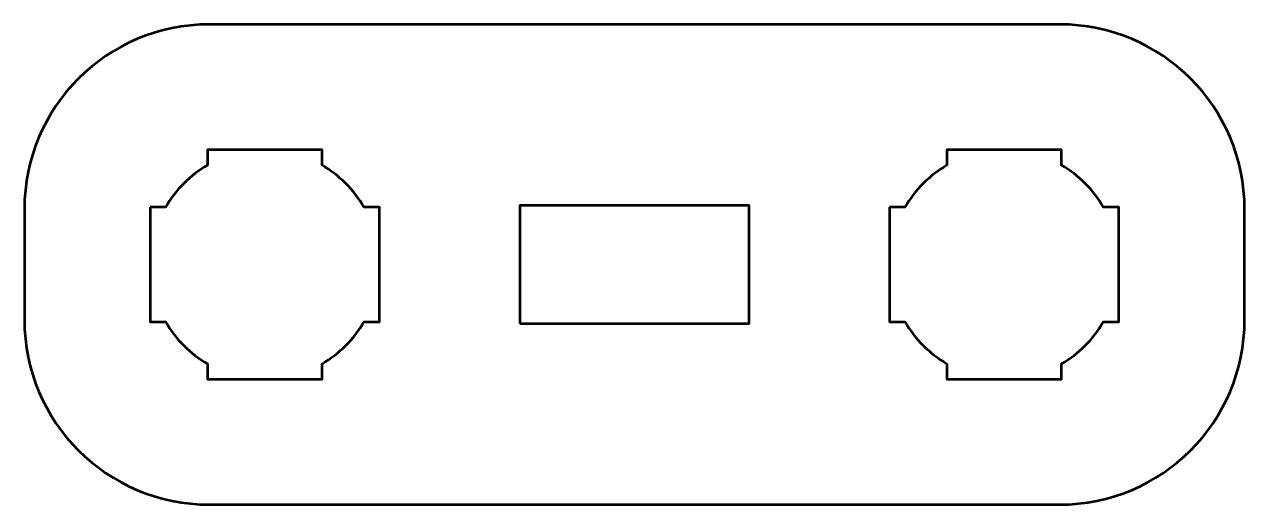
# Model space of a CAD drawing. Header units: centimetres. Extents: x -12.15 to -8.85, y -15.5 to -14.2.
import ezdxf

# ---------------------------------------------------------------- set-up
doc = ezdxf.new("R2010")
doc.units = ezdxf.units.CM
doc.header["$MEASUREMENT"] = 0
doc.layers.add('Layer 1', color=7, linetype='Continuous')

msp = doc.modelspace()

# ---------------------------------------------------------------- linework, layer by layer
at = {"layer": 'Layer 1', "color": 250, "lineweight": 53}
msp.add_lwpolyline([(-10.81, -15.01), (-10.19, -15.01), (-10.19, -14.69), (-10.81, -14.69), (-10.81, -15.01)], close=True, dxfattribs=at)
msp.add_open_spline([(-12.15, -15), (-12.15, -15), (-12.15, -14.7), (-12.15, -14.7), (-12.15, -14.7), (-12.15, -14.42391), (-11.92609, -14.2), (-11.65, -14.2), (-11.65, -14.2), (-11.65, -14.2), (-9.35, -14.2), (-9.35, -14.2), (-9.35, -14.2), (-9.07391, -14.2), (-8.85, -14.42391), (-8.85, -14.7), (-8.85, -14.7), (-8.85, -14.7), (-8.85, -15), (-8.85, -15), (-8.85, -15), (-8.85, -15.27609), (-9.07391, -15.5), (-9.35, -15.5), (-9.35, -15.5), (-9.35, -15.5), (-11.65, -15.5), (-11.65, -15.5), (-11.65, -15.5), (-11.92609, -15.5), (-12.15, -15.27609), (-12.15, -15)], degree=3, knots=[0, 0, 0, 0, 0.125, 0.125, 0.125, 0.125, 0.25, 0.25, 0.25, 0.25, 0.375, 0.375, 0.375, 0.375, 0.5, 0.5, 0.5, 0.5, 0.625, 0.625, 0.625, 0.625, 0.75, 0.75, 0.75, 0.75, 0.875, 0.875, 0.875, 0.875, 1, 1, 1, 1], dxfattribs=at)
at = {"layer": 'Layer 1', "lineweight": 53}
for points in [[(-11.81, -14.695), (-11.81, -14.695), (-11.76851, -14.695), (-11.76851, -14.695), (-11.76851, -14.695), (-11.74128, -14.64795), (-11.70205, -14.60872), (-11.655, -14.58149), (-11.655, -14.58149), (-11.655, -14.58149), (-11.655, -14.54), (-11.655, -14.54), (-11.655, -14.54), (-11.655, -14.54), (-11.5, -14.54), (-11.5, -14.54), (-11.5, -14.54), (-11.5, -14.54), (-11.345, -14.54), (-11.345, -14.54), (-11.345, -14.54), (-11.345, -14.54), (-11.345, -14.58149), (-11.345, -14.58149), (-11.345, -14.58149), (-11.29795, -14.60872), (-11.25872, -14.64795), (-11.23149, -14.695), (-11.23149, -14.695), (-11.23149, -14.695), (-11.19, -14.695), (-11.19, -14.695), (-11.19, -14.695), (-11.19, -14.695), (-11.19, -14.85), (-11.19, -14.85), (-11.19, -14.85), (-11.19, -14.85), (-11.19, -15.005), (-11.19, -15.005), (-11.19, -15.005), (-11.19, -15.005), (-11.23149, -15.005), (-11.23149, -15.005), (-11.23149, -15.005), (-11.25872, -15.05205), (-11.29795, -15.09128), (-11.345, -15.11851), (-11.345, -15.11851), (-11.345, -15.11851), (-11.345, -15.16), (-11.345, -15.16), (-11.345, -15.16), (-11.345, -15.16), (-11.5, -15.16), (-11.5, -15.16), (-11.5, -15.16), (-11.5, -15.16), (-11.655, -15.16), (-11.655, -15.16), (-11.655, -15.16), (-11.655, -15.16), (-11.655, -15.11851), (-11.655, -15.11851), (-11.655, -15.11851), (-11.70205, -15.09128), (-11.74128, -15.05205), (-11.76851, -15.005), (-11.76851, -15.005), (-11.76851, -15.005), (-11.81, -15.005), (-11.81, -15.005), (-11.81, -15.005), (-11.81, -15.005), (-11.81, -14.85), (-11.81, -14.85), (-11.81, -14.85), (-11.81, -14.85), (-11.81, -14.695), (-11.81, -14.695)], [(-9.81, -14.695), (-9.81, -14.695), (-9.76851, -14.695), (-9.76851, -14.695), (-9.76851, -14.695), (-9.74128, -14.64795), (-9.70205, -14.60872), (-9.655, -14.58149), (-9.655, -14.58149), (-9.655, -14.58149), (-9.655, -14.54), (-9.655, -14.54), (-9.655, -14.54), (-9.655, -14.54), (-9.5, -14.54), (-9.5, -14.54), (-9.5, -14.54), (-9.5, -14.54), (-9.345, -14.54), (-9.345, -14.54), (-9.345, -14.54), (-9.345, -14.54), (-9.345, -14.58149), (-9.345, -14.58149), (-9.345, -14.58149), (-9.29795, -14.60872), (-9.25872, -14.64795), (-9.23149, -14.695), (-9.23149, -14.695), (-9.23149, -14.695), (-9.19, -14.695), (-9.19, -14.695), (-9.19, -14.695), (-9.19, -14.695), (-9.19, -14.85), (-9.19, -14.85), (-9.19, -14.85), (-9.19, -14.85), (-9.19, -15.005), (-9.19, -15.005), (-9.19, -15.005), (-9.19, -15.005), (-9.23149, -15.005), (-9.23149, -15.005), (-9.23149, -15.005), (-9.25872, -15.05205), (-9.29795, -15.09128), (-9.345, -15.11851), (-9.345, -15.11851), (-9.345, -15.11851), (-9.345, -15.16), (-9.345, -15.16), (-9.345, -15.16), (-9.345, -15.16), (-9.5, -15.16), (-9.5, -15.16), (-9.5, -15.16), (-9.5, -15.16), (-9.655, -15.16), (-9.655, -15.16), (-9.655, -15.16), (-9.655, -15.16), (-9.655, -15.11851), (-9.655, -15.11851), (-9.655, -15.11851), (-9.70205, -15.09128), (-9.74128, -15.05205), (-9.76851, -15.005), (-9.76851, -15.005), (-9.76851, -15.005), (-9.81, -15.005), (-9.81, -15.005), (-9.81, -15.005), (-9.81, -15.005), (-9.81, -14.85), (-9.81, -14.85), (-9.81, -14.85), (-9.81, -14.85), (-9.81, -14.695), (-9.81, -14.695)]]:
    msp.add_open_spline(points, degree=3, knots=[0, 0, 0, 0, 0.05, 0.05, 0.05, 0.05, 0.1, 0.1, 0.1, 0.1, 0.15, 0.15, 0.15, 0.15, 0.2, 0.2, 0.2, 0.2, 0.25, 0.25, 0.25, 0.25, 0.3, 0.3, 0.3, 0.3, 0.35, 0.35, 0.35, 0.35, 0.4, 0.4, 0.4, 0.4, 0.45, 0.45, 0.45, 0.45, 0.5, 0.5, 0.5, 0.5, 0.55, 0.55, 0.55, 0.55, 0.6, 0.6, 0.6, 0.6, 0.65, 0.65, 0.65, 0.65, 0.7, 0.7, 0.7, 0.7, 0.75, 0.75, 0.75, 0.75, 0.8, 0.8, 0.8, 0.8, 0.85, 0.85, 0.85, 0.85, 0.9, 0.9, 0.9, 0.9, 0.95, 0.95, 0.95, 0.95, 1, 1, 1, 1], dxfattribs=at)

doc.saveas('drawing.dxf')
